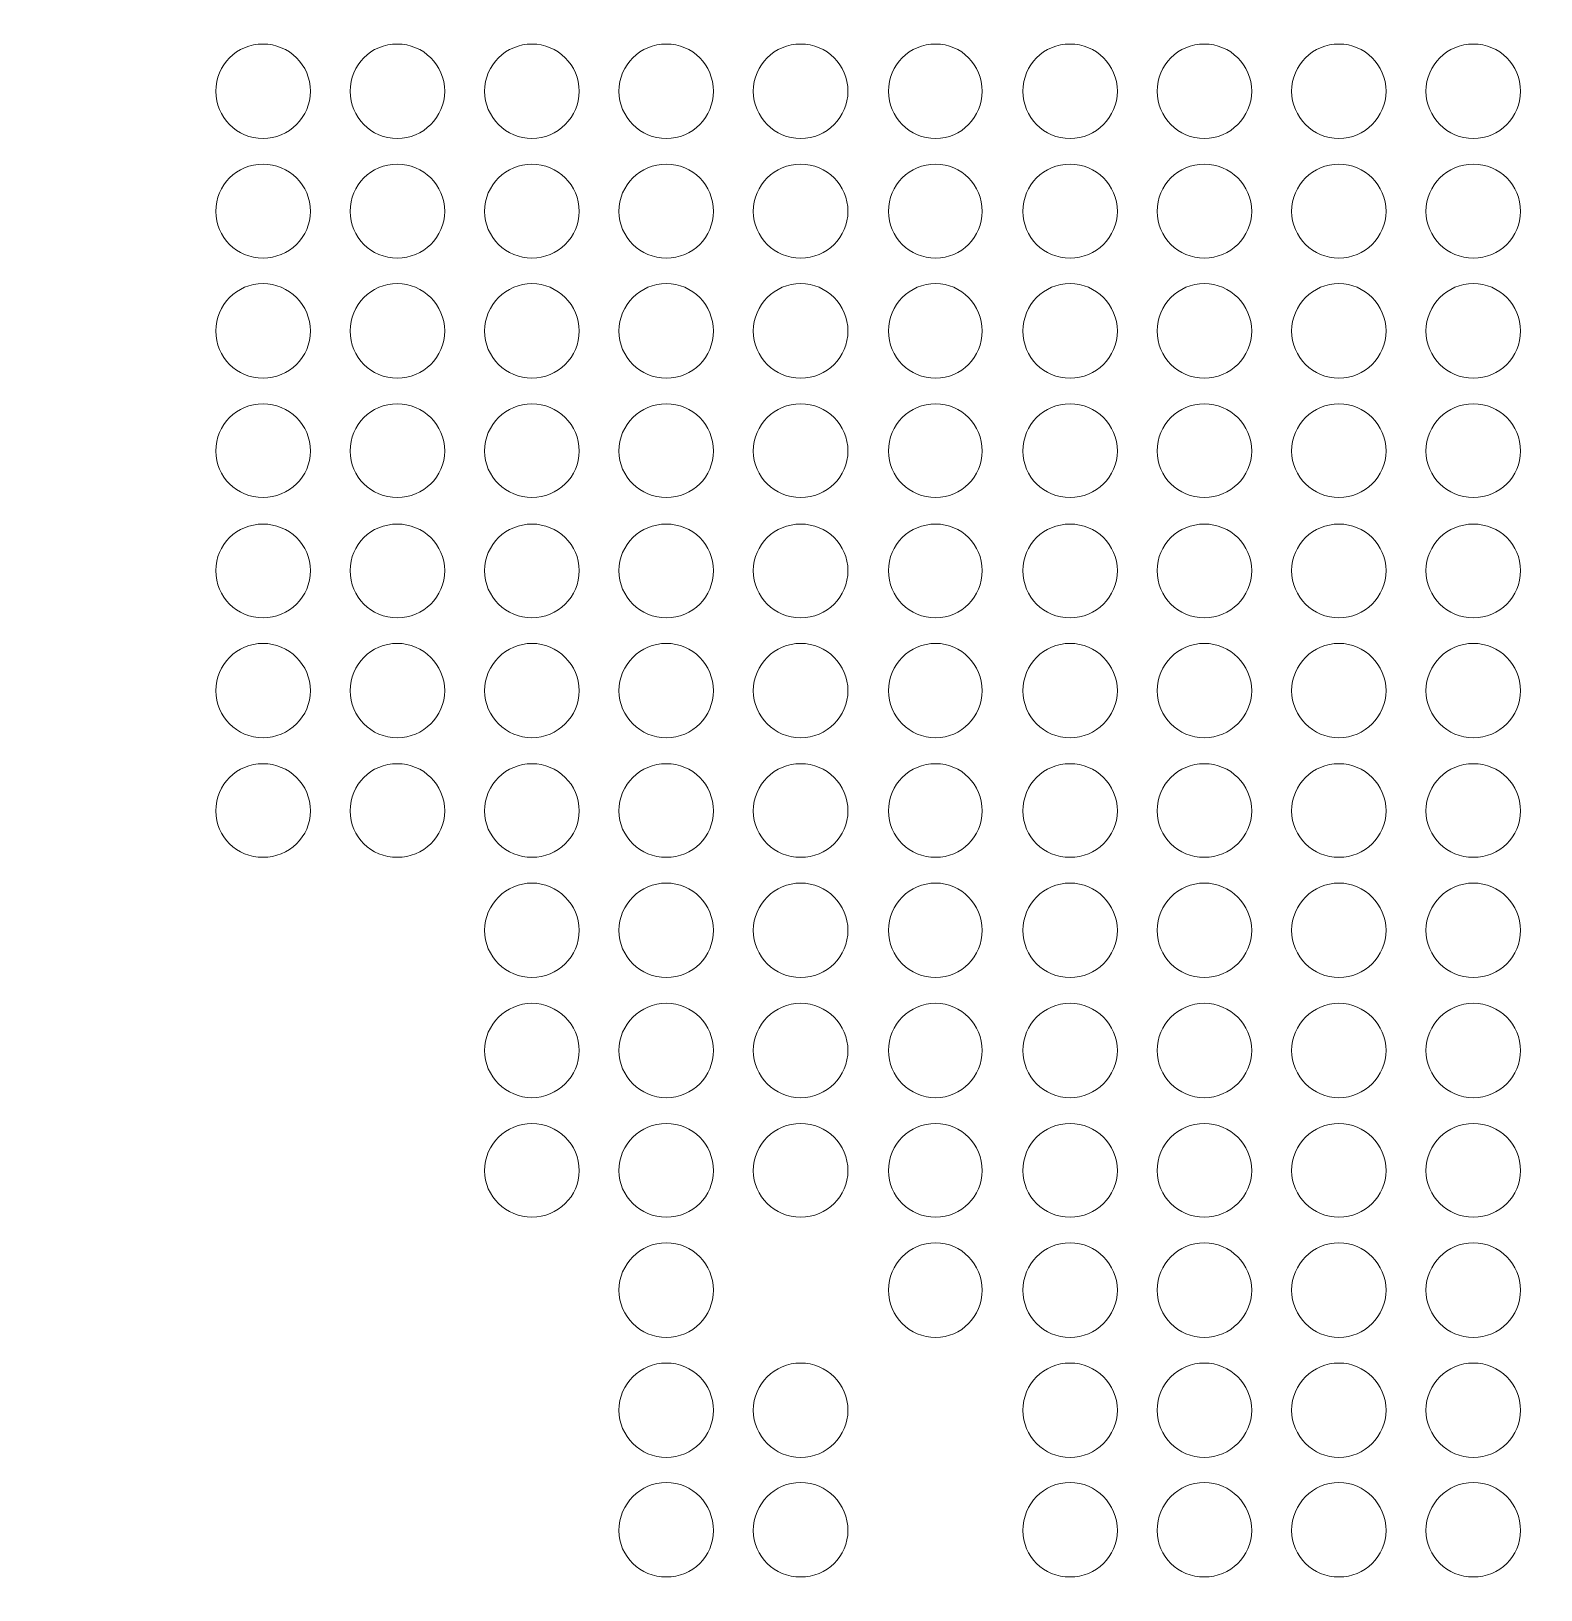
# Model space of a CAD drawing. Header units: inches. Extents: x 243 to 900, y -519 to -86.
# Drawn here: x 300.23 to 328, y -257.25 to -228.56 of the extents above; entities that cross this region are included whole.
import ezdxf

# ---------------------------------------------------------------- set-up
doc = ezdxf.new("R2010")
doc.units = ezdxf.units.IN
doc.header["$MEASUREMENT"] = 0
doc.layers.add('Layer 1', color=7, linetype='Continuous')

# ---------------------------------------------------------------- blocks, each defined once
blk = doc.blocks.new('block 3')
at = {"layer": 'Layer 1', "lineweight": 0}
blk.add_open_spline([(898.138, -484.267), (898.138, -494.991), (889.368, -503.763), (878.645, -503.763), (878.645, -503.763), (266.12, -503.763), (266.12, -503.763), (255.397, -503.763), (246.624, -494.991), (246.624, -484.267), (246.624, -484.267), (246.624, -108.507), (246.624, -108.507), (246.624, -97.783), (255.397, -89.011), (266.12, -89.011), (266.12, -89.011), (878.645, -89.011), (878.645, -89.011), (889.368, -89.011), (898.138, -97.783), (898.138, -108.507), (898.138, -108.507), (898.138, -484.267), (898.138, -484.267)], degree=3, knots=[0, 0, 0, 0, 1, 1, 1, 2, 2, 2, 3, 3, 3, 4, 4, 4, 5, 5, 5, 6, 6, 6, 7, 7, 7, 8, 8, 8, 8], dxfattribs=at)
blk = doc.blocks.new('block 2')
at = {"layer": 'Layer 1'}
blk.add_blockref('block 3', (0, 0), dxfattribs=at)
blk = doc.blocks.new('block 46')
at = {"layer": 'Layer 1', "lineweight": 0}
for points in [[(305.365, -229.67), (305.365, -230.141), (304.966, -230.539), (304.492, -230.539), (304.006, -230.539), (303.625, -230.141), (303.625, -229.67), (303.625, -229.18), (304.006, -228.8), (304.492, -228.8), (304.966, -228.8), (305.365, -229.18), (305.365, -229.67)], [(307.834, -229.67), (307.834, -230.141), (307.438, -230.539), (306.964, -230.539), (306.475, -230.539), (306.095, -230.141), (306.095, -229.67), (306.095, -229.18), (306.475, -228.8), (306.964, -228.8), (307.438, -228.8), (307.834, -229.18), (307.834, -229.67)], [(310.309, -229.67), (310.309, -230.141), (309.91, -230.539), (309.439, -230.539), (308.966, -230.539), (308.567, -230.141), (308.567, -229.67), (308.567, -229.18), (308.966, -228.8), (309.439, -228.8), (309.91, -228.8), (310.309, -229.18), (310.309, -229.67)], [(312.778, -229.67), (312.778, -230.141), (312.397, -230.539), (311.908, -230.539), (311.435, -230.539), (311.039, -230.141), (311.039, -229.67), (311.039, -229.18), (311.435, -228.8), (311.908, -228.8), (312.397, -228.8), (312.778, -229.18), (312.778, -229.67)], [(315.253, -229.67), (315.253, -230.141), (314.869, -230.539), (314.38, -230.539), (313.907, -230.539), (313.511, -230.141), (313.511, -229.67), (313.511, -229.18), (313.907, -228.8), (314.38, -228.8), (314.869, -228.8), (315.253, -229.18), (315.253, -229.67)], [(317.722, -229.67), (317.722, -230.141), (317.339, -230.539), (316.871, -230.539), (316.379, -230.539), (315.998, -230.141), (315.998, -229.67), (315.998, -229.18), (316.379, -228.8), (316.871, -228.8), (317.339, -228.8), (317.722, -229.18), (317.722, -229.67)], [(320.21, -229.67), (320.21, -230.141), (319.814, -230.539), (319.34, -230.539), (318.854, -230.539), (318.473, -230.141), (318.473, -229.67), (318.473, -229.18), (318.854, -228.8), (319.34, -228.8), (319.814, -228.8), (320.21, -229.18), (320.21, -229.67)], [(322.682, -229.67), (322.682, -230.141), (322.283, -230.539), (321.812, -230.539), (321.326, -230.539), (320.943, -230.141), (320.943, -229.67), (320.943, -229.18), (321.326, -228.8), (321.812, -228.8), (322.283, -228.8), (322.682, -229.18), (322.682, -229.67)], [(325.152, -229.67), (325.152, -230.141), (324.758, -230.539), (324.287, -230.539), (323.809, -230.539), (323.415, -230.141), (323.415, -229.67), (323.415, -229.18), (323.809, -228.8), (324.287, -228.8), (324.758, -228.8), (325.152, -229.18), (325.152, -229.67)], [(327.626, -229.67), (327.626, -230.141), (327.245, -230.539), (326.756, -230.539), (326.283, -230.539), (325.886, -230.141), (325.886, -229.67), (325.886, -229.18), (326.283, -228.8), (326.756, -228.8), (327.245, -228.8), (327.626, -229.18), (327.626, -229.67)]]:
    blk.add_open_spline(points, degree=3, knots=[0, 0, 0, 0, 1, 1, 1, 2, 2, 2, 3, 3, 3, 4, 4, 4, 4], dxfattribs=at)
blk = doc.blocks.new('block 47')
at = {"layer": 'Layer 1', "lineweight": 0}
for points in [[(305.365, -231.881), (305.365, -232.354), (304.966, -232.738), (304.492, -232.738), (304.006, -232.738), (303.625, -232.354), (303.625, -231.881), (303.625, -231.394), (304.006, -231.012), (304.492, -231.012), (304.966, -231.012), (305.365, -231.394), (305.365, -231.881)], [(307.834, -231.881), (307.834, -232.354), (307.438, -232.738), (306.964, -232.738), (306.475, -232.738), (306.095, -232.354), (306.095, -231.881), (306.095, -231.394), (306.475, -231.012), (306.964, -231.012), (307.438, -231.012), (307.834, -231.394), (307.834, -231.881)], [(310.309, -231.881), (310.309, -232.354), (309.91, -232.738), (309.439, -232.738), (308.966, -232.738), (308.567, -232.354), (308.567, -231.881), (308.567, -231.394), (308.966, -231.012), (309.439, -231.012), (309.91, -231.012), (310.309, -231.394), (310.309, -231.881)], [(312.778, -231.881), (312.778, -232.354), (312.397, -232.738), (311.908, -232.738), (311.435, -232.738), (311.039, -232.354), (311.039, -231.881), (311.039, -231.394), (311.435, -231.012), (311.908, -231.012), (312.397, -231.012), (312.778, -231.394), (312.778, -231.881)], [(315.253, -231.881), (315.253, -232.354), (314.869, -232.738), (314.38, -232.738), (313.907, -232.738), (313.511, -232.354), (313.511, -231.881), (313.511, -231.394), (313.907, -231.012), (314.38, -231.012), (314.869, -231.012), (315.253, -231.394), (315.253, -231.881)], [(317.722, -231.881), (317.722, -232.354), (317.339, -232.738), (316.871, -232.738), (316.379, -232.738), (315.998, -232.354), (315.998, -231.881), (315.998, -231.394), (316.379, -231.012), (316.871, -231.012), (317.339, -231.012), (317.722, -231.394), (317.722, -231.881)], [(320.21, -231.881), (320.21, -232.354), (319.814, -232.738), (319.34, -232.738), (318.854, -232.738), (318.473, -232.354), (318.473, -231.881), (318.473, -231.394), (318.854, -231.012), (319.34, -231.012), (319.814, -231.012), (320.21, -231.394), (320.21, -231.881)], [(322.682, -231.881), (322.682, -232.354), (322.283, -232.738), (321.812, -232.738), (321.326, -232.738), (320.943, -232.354), (320.943, -231.881), (320.943, -231.394), (321.326, -231.012), (321.812, -231.012), (322.283, -231.012), (322.682, -231.394), (322.682, -231.881)], [(325.152, -231.881), (325.152, -232.354), (324.758, -232.738), (324.287, -232.738), (323.809, -232.738), (323.415, -232.354), (323.415, -231.881), (323.415, -231.394), (323.809, -231.012), (324.287, -231.012), (324.758, -231.012), (325.152, -231.394), (325.152, -231.881)], [(327.626, -231.881), (327.626, -232.354), (327.245, -232.738), (326.756, -232.738), (326.283, -232.738), (325.886, -232.354), (325.886, -231.881), (325.886, -231.394), (326.283, -231.012), (326.756, -231.012), (327.245, -231.012), (327.626, -231.394), (327.626, -231.881)]]:
    blk.add_open_spline(points, degree=3, knots=[0, 0, 0, 0, 1, 1, 1, 2, 2, 2, 3, 3, 3, 4, 4, 4, 4], dxfattribs=at)
blk = doc.blocks.new('block 48')
at = {"layer": 'Layer 1', "lineweight": 0}
for points in [[(305.365, -234.081), (305.365, -234.567), (304.966, -234.949), (304.492, -234.949), (304.006, -234.949), (303.625, -234.567), (303.625, -234.081), (303.625, -233.606), (304.006, -233.208), (304.492, -233.208), (304.966, -233.208), (305.365, -233.606), (305.365, -234.081)], [(307.834, -234.081), (307.834, -234.567), (307.438, -234.949), (306.964, -234.949), (306.475, -234.949), (306.095, -234.567), (306.095, -234.081), (306.095, -233.606), (306.475, -233.208), (306.964, -233.208), (307.438, -233.208), (307.834, -233.606), (307.834, -234.081)], [(310.309, -234.081), (310.309, -234.567), (309.91, -234.949), (309.439, -234.949), (308.966, -234.949), (308.567, -234.567), (308.567, -234.081), (308.567, -233.606), (308.966, -233.208), (309.439, -233.208), (309.91, -233.208), (310.309, -233.606), (310.309, -234.081)], [(312.778, -234.081), (312.778, -234.567), (312.397, -234.949), (311.908, -234.949), (311.435, -234.949), (311.039, -234.567), (311.039, -234.081), (311.039, -233.606), (311.435, -233.208), (311.908, -233.208), (312.397, -233.208), (312.778, -233.606), (312.778, -234.081)], [(315.253, -234.081), (315.253, -234.567), (314.869, -234.949), (314.38, -234.949), (313.907, -234.949), (313.511, -234.567), (313.511, -234.081), (313.511, -233.606), (313.907, -233.208), (314.38, -233.208), (314.869, -233.208), (315.253, -233.606), (315.253, -234.081)], [(317.722, -234.081), (317.722, -234.567), (317.339, -234.949), (316.871, -234.949), (316.379, -234.949), (315.998, -234.567), (315.998, -234.081), (315.998, -233.606), (316.379, -233.208), (316.871, -233.208), (317.339, -233.208), (317.722, -233.606), (317.722, -234.081)], [(320.21, -234.081), (320.21, -234.567), (319.814, -234.949), (319.34, -234.949), (318.854, -234.949), (318.473, -234.567), (318.473, -234.081), (318.473, -233.606), (318.854, -233.208), (319.34, -233.208), (319.814, -233.208), (320.21, -233.606), (320.21, -234.081)], [(322.682, -234.081), (322.682, -234.567), (322.283, -234.949), (321.812, -234.949), (321.326, -234.949), (320.943, -234.567), (320.943, -234.081), (320.943, -233.606), (321.326, -233.208), (321.812, -233.208), (322.283, -233.208), (322.682, -233.606), (322.682, -234.081)], [(325.152, -234.081), (325.152, -234.567), (324.758, -234.949), (324.287, -234.949), (323.809, -234.949), (323.415, -234.567), (323.415, -234.081), (323.415, -233.606), (323.809, -233.208), (324.287, -233.208), (324.758, -233.208), (325.152, -233.606), (325.152, -234.081)], [(327.626, -234.081), (327.626, -234.567), (327.245, -234.949), (326.756, -234.949), (326.283, -234.949), (325.886, -234.567), (325.886, -234.081), (325.886, -233.606), (326.283, -233.208), (326.756, -233.208), (327.245, -233.208), (327.626, -233.606), (327.626, -234.081)]]:
    blk.add_open_spline(points, degree=3, knots=[0, 0, 0, 0, 1, 1, 1, 2, 2, 2, 3, 3, 3, 4, 4, 4, 4], dxfattribs=at)
blk = doc.blocks.new('block 49')
at = {"layer": 'Layer 1', "lineweight": 0}
for points in [[(305.365, -236.293), (305.365, -236.765), (304.966, -237.147), (304.492, -237.147), (304.006, -237.147), (303.625, -236.765), (303.625, -236.293), (303.625, -235.803), (304.006, -235.423), (304.492, -235.423), (304.966, -235.423), (305.365, -235.803), (305.365, -236.293)], [(307.834, -236.293), (307.834, -236.765), (307.438, -237.147), (306.964, -237.147), (306.475, -237.147), (306.095, -236.765), (306.095, -236.293), (306.095, -235.803), (306.475, -235.423), (306.964, -235.423), (307.438, -235.423), (307.834, -235.803), (307.834, -236.293)], [(310.309, -236.293), (310.309, -236.765), (309.91, -237.147), (309.439, -237.147), (308.966, -237.147), (308.567, -236.765), (308.567, -236.293), (308.567, -235.803), (308.966, -235.423), (309.439, -235.423), (309.91, -235.423), (310.309, -235.803), (310.309, -236.293)], [(312.778, -236.293), (312.778, -236.765), (312.397, -237.147), (311.908, -237.147), (311.435, -237.147), (311.039, -236.765), (311.039, -236.293), (311.039, -235.803), (311.435, -235.423), (311.908, -235.423), (312.397, -235.423), (312.778, -235.803), (312.778, -236.293)], [(315.253, -236.293), (315.253, -236.765), (314.869, -237.147), (314.38, -237.147), (313.907, -237.147), (313.511, -236.765), (313.511, -236.293), (313.511, -235.803), (313.907, -235.423), (314.38, -235.423), (314.869, -235.423), (315.253, -235.803), (315.253, -236.293)], [(317.722, -236.293), (317.722, -236.765), (317.339, -237.147), (316.871, -237.147), (316.379, -237.147), (315.998, -236.765), (315.998, -236.293), (315.998, -235.803), (316.379, -235.423), (316.871, -235.423), (317.339, -235.423), (317.722, -235.803), (317.722, -236.293)], [(320.21, -236.293), (320.21, -236.765), (319.814, -237.147), (319.34, -237.147), (318.854, -237.147), (318.473, -236.765), (318.473, -236.293), (318.473, -235.803), (318.854, -235.423), (319.34, -235.423), (319.814, -235.423), (320.21, -235.803), (320.21, -236.293)], [(322.682, -236.293), (322.682, -236.765), (322.283, -237.147), (321.812, -237.147), (321.326, -237.147), (320.943, -236.765), (320.943, -236.293), (320.943, -235.803), (321.326, -235.423), (321.812, -235.423), (322.283, -235.423), (322.682, -235.803), (322.682, -236.293)], [(325.152, -236.293), (325.152, -236.765), (324.758, -237.147), (324.287, -237.147), (323.809, -237.147), (323.415, -236.765), (323.415, -236.293), (323.415, -235.803), (323.809, -235.423), (324.287, -235.423), (324.758, -235.423), (325.152, -235.803), (325.152, -236.293)], [(327.626, -236.293), (327.626, -236.765), (327.245, -237.147), (326.756, -237.147), (326.283, -237.147), (325.886, -236.765), (325.886, -236.293), (325.886, -235.803), (326.283, -235.423), (326.756, -235.423), (327.245, -235.423), (327.626, -235.803), (327.626, -236.293)]]:
    blk.add_open_spline(points, degree=3, knots=[0, 0, 0, 0, 1, 1, 1, 2, 2, 2, 3, 3, 3, 4, 4, 4, 4], dxfattribs=at)
blk = doc.blocks.new('block 50')
at = {"layer": 'Layer 1', "lineweight": 0}
for points in [[(305.365, -238.489), (305.365, -238.977), (304.966, -239.36), (304.492, -239.36), (304.006, -239.36), (303.625, -238.977), (303.625, -238.489), (303.625, -238.017), (304.006, -237.635), (304.492, -237.635), (304.966, -237.635), (305.365, -238.017), (305.365, -238.489)], [(307.834, -238.489), (307.834, -238.977), (307.438, -239.36), (306.964, -239.36), (306.475, -239.36), (306.095, -238.977), (306.095, -238.489), (306.095, -238.017), (306.475, -237.635), (306.964, -237.635), (307.438, -237.635), (307.834, -238.017), (307.834, -238.489)], [(310.309, -238.489), (310.309, -238.977), (309.91, -239.36), (309.439, -239.36), (308.966, -239.36), (308.567, -238.977), (308.567, -238.489), (308.567, -238.017), (308.966, -237.635), (309.439, -237.635), (309.91, -237.635), (310.309, -238.017), (310.309, -238.489)], [(312.778, -238.489), (312.778, -238.977), (312.397, -239.36), (311.908, -239.36), (311.435, -239.36), (311.039, -238.977), (311.039, -238.489), (311.039, -238.017), (311.435, -237.635), (311.908, -237.635), (312.397, -237.635), (312.778, -238.017), (312.778, -238.489)], [(315.253, -238.489), (315.253, -238.977), (314.869, -239.36), (314.38, -239.36), (313.907, -239.36), (313.511, -238.977), (313.511, -238.489), (313.511, -238.017), (313.907, -237.635), (314.38, -237.635), (314.869, -237.635), (315.253, -238.017), (315.253, -238.489)], [(317.722, -238.489), (317.722, -238.977), (317.339, -239.36), (316.871, -239.36), (316.379, -239.36), (315.998, -238.977), (315.998, -238.489), (315.998, -238.017), (316.379, -237.635), (316.871, -237.635), (317.339, -237.635), (317.722, -238.017), (317.722, -238.489)], [(320.21, -238.489), (320.21, -238.977), (319.814, -239.36), (319.34, -239.36), (318.854, -239.36), (318.473, -238.977), (318.473, -238.489), (318.473, -238.017), (318.854, -237.635), (319.34, -237.635), (319.814, -237.635), (320.21, -238.017), (320.21, -238.489)], [(322.682, -238.489), (322.682, -238.977), (322.283, -239.36), (321.812, -239.36), (321.326, -239.36), (320.943, -238.977), (320.943, -238.489), (320.943, -238.017), (321.326, -237.635), (321.812, -237.635), (322.283, -237.635), (322.682, -238.017), (322.682, -238.489)], [(325.152, -238.489), (325.152, -238.977), (324.758, -239.36), (324.287, -239.36), (323.809, -239.36), (323.415, -238.977), (323.415, -238.489), (323.415, -238.017), (323.809, -237.635), (324.287, -237.635), (324.758, -237.635), (325.152, -238.017), (325.152, -238.489)], [(327.626, -238.489), (327.626, -238.977), (327.245, -239.36), (326.756, -239.36), (326.283, -239.36), (325.886, -238.977), (325.886, -238.489), (325.886, -238.017), (326.283, -237.635), (326.756, -237.635), (327.245, -237.635), (327.626, -238.017), (327.626, -238.489)]]:
    blk.add_open_spline(points, degree=3, knots=[0, 0, 0, 0, 1, 1, 1, 2, 2, 2, 3, 3, 3, 4, 4, 4, 4], dxfattribs=at)
blk = doc.blocks.new('block 51')
at = {"layer": 'Layer 1', "lineweight": 0}
for points in [[(305.365, -240.703), (305.365, -241.174), (304.966, -241.569), (304.492, -241.569), (304.006, -241.569), (303.625, -241.174), (303.625, -240.703), (303.625, -240.228), (304.006, -239.831), (304.492, -239.831), (304.966, -239.831), (305.365, -240.228), (305.365, -240.703)], [(307.834, -240.703), (307.834, -241.174), (307.438, -241.569), (306.964, -241.569), (306.475, -241.569), (306.095, -241.174), (306.095, -240.703), (306.095, -240.228), (306.475, -239.831), (306.964, -239.831), (307.438, -239.831), (307.834, -240.228), (307.834, -240.703)], [(310.309, -240.703), (310.309, -241.174), (309.91, -241.569), (309.439, -241.569), (308.966, -241.569), (308.567, -241.174), (308.567, -240.703), (308.567, -240.228), (308.966, -239.831), (309.439, -239.831), (309.91, -239.831), (310.309, -240.228), (310.309, -240.703)], [(312.778, -240.703), (312.778, -241.174), (312.397, -241.569), (311.908, -241.569), (311.435, -241.569), (311.039, -241.174), (311.039, -240.703), (311.039, -240.228), (311.435, -239.831), (311.908, -239.831), (312.397, -239.831), (312.778, -240.228), (312.778, -240.703)], [(315.253, -240.703), (315.253, -241.174), (314.869, -241.569), (314.38, -241.569), (313.907, -241.569), (313.511, -241.174), (313.511, -240.703), (313.511, -240.228), (313.907, -239.831), (314.38, -239.831), (314.869, -239.831), (315.253, -240.228), (315.253, -240.703)], [(317.722, -240.703), (317.722, -241.174), (317.339, -241.569), (316.871, -241.569), (316.379, -241.569), (315.998, -241.174), (315.998, -240.703), (315.998, -240.228), (316.379, -239.831), (316.871, -239.831), (317.339, -239.831), (317.722, -240.228), (317.722, -240.703)], [(320.21, -240.703), (320.21, -241.174), (319.814, -241.569), (319.34, -241.569), (318.854, -241.569), (318.473, -241.174), (318.473, -240.703), (318.473, -240.228), (318.854, -239.831), (319.34, -239.831), (319.814, -239.831), (320.21, -240.228), (320.21, -240.703)], [(322.682, -240.703), (322.682, -241.174), (322.283, -241.569), (321.812, -241.569), (321.326, -241.569), (320.943, -241.174), (320.943, -240.703), (320.943, -240.228), (321.326, -239.831), (321.812, -239.831), (322.283, -239.831), (322.682, -240.228), (322.682, -240.703)], [(325.152, -240.703), (325.152, -241.174), (324.758, -241.569), (324.287, -241.569), (323.809, -241.569), (323.415, -241.174), (323.415, -240.703), (323.415, -240.228), (323.809, -239.831), (324.287, -239.831), (324.758, -239.831), (325.152, -240.228), (325.152, -240.703)], [(327.626, -240.703), (327.626, -241.174), (327.245, -241.569), (326.756, -241.569), (326.283, -241.569), (325.886, -241.174), (325.886, -240.703), (325.886, -240.228), (326.283, -239.831), (326.756, -239.831), (327.245, -239.831), (327.626, -240.228), (327.626, -240.703)]]:
    blk.add_open_spline(points, degree=3, knots=[0, 0, 0, 0, 1, 1, 1, 2, 2, 2, 3, 3, 3, 4, 4, 4, 4], dxfattribs=at)
blk = doc.blocks.new('block 52')
at = {"layer": 'Layer 1', "lineweight": 0}
for points in [[(305.365, -242.916), (305.365, -243.388), (304.966, -243.769), (304.492, -243.769), (304.006, -243.769), (303.625, -243.388), (303.625, -242.916), (303.625, -242.426), (304.006, -242.046), (304.492, -242.046), (304.966, -242.046), (305.365, -242.426), (305.365, -242.916)], [(307.834, -242.916), (307.834, -243.388), (307.438, -243.769), (306.964, -243.769), (306.475, -243.769), (306.095, -243.388), (306.095, -242.916), (306.095, -242.426), (306.475, -242.046), (306.964, -242.046), (307.438, -242.046), (307.834, -242.426), (307.834, -242.916)], [(310.309, -242.916), (310.309, -243.388), (309.91, -243.769), (309.439, -243.769), (308.966, -243.769), (308.567, -243.388), (308.567, -242.916), (308.567, -242.426), (308.966, -242.046), (309.439, -242.046), (309.91, -242.046), (310.309, -242.426), (310.309, -242.916)], [(312.778, -242.916), (312.778, -243.388), (312.397, -243.769), (311.908, -243.769), (311.435, -243.769), (311.039, -243.388), (311.039, -242.916), (311.039, -242.426), (311.435, -242.046), (311.908, -242.046), (312.397, -242.046), (312.778, -242.426), (312.778, -242.916)], [(315.253, -242.916), (315.253, -243.388), (314.869, -243.769), (314.38, -243.769), (313.907, -243.769), (313.511, -243.388), (313.511, -242.916), (313.511, -242.426), (313.907, -242.046), (314.38, -242.046), (314.869, -242.046), (315.253, -242.426), (315.253, -242.916)], [(317.722, -242.916), (317.722, -243.388), (317.339, -243.769), (316.871, -243.769), (316.379, -243.769), (315.998, -243.388), (315.998, -242.916), (315.998, -242.426), (316.379, -242.046), (316.871, -242.046), (317.339, -242.046), (317.722, -242.426), (317.722, -242.916)], [(320.21, -242.916), (320.21, -243.388), (319.814, -243.769), (319.34, -243.769), (318.854, -243.769), (318.473, -243.388), (318.473, -242.916), (318.473, -242.426), (318.854, -242.046), (319.34, -242.046), (319.814, -242.046), (320.21, -242.426), (320.21, -242.916)], [(322.682, -242.916), (322.682, -243.388), (322.283, -243.769), (321.812, -243.769), (321.326, -243.769), (320.943, -243.388), (320.943, -242.916), (320.943, -242.426), (321.326, -242.046), (321.812, -242.046), (322.283, -242.046), (322.682, -242.426), (322.682, -242.916)], [(325.152, -242.916), (325.152, -243.388), (324.758, -243.769), (324.287, -243.769), (323.809, -243.769), (323.415, -243.388), (323.415, -242.916), (323.415, -242.426), (323.809, -242.046), (324.287, -242.046), (324.758, -242.046), (325.152, -242.426), (325.152, -242.916)], [(327.626, -242.916), (327.626, -243.388), (327.245, -243.769), (326.756, -243.769), (326.283, -243.769), (325.886, -243.388), (325.886, -242.916), (325.886, -242.426), (326.283, -242.046), (326.756, -242.046), (327.245, -242.046), (327.626, -242.426), (327.626, -242.916)]]:
    blk.add_open_spline(points, degree=3, knots=[0, 0, 0, 0, 1, 1, 1, 2, 2, 2, 3, 3, 3, 4, 4, 4, 4], dxfattribs=at)
blk = doc.blocks.new('block 53')
at = {"layer": 'Layer 1', "lineweight": 0}
for points in [[(310.309, -245.111), (310.309, -245.6), (309.91, -245.982), (309.439, -245.982), (308.966, -245.982), (308.567, -245.6), (308.567, -245.111), (308.567, -244.64), (308.966, -244.242), (309.439, -244.242), (309.91, -244.242), (310.309, -244.64), (310.309, -245.111)], [(312.778, -245.111), (312.778, -245.6), (312.397, -245.982), (311.908, -245.982), (311.435, -245.982), (311.039, -245.6), (311.039, -245.111), (311.039, -244.64), (311.435, -244.242), (311.908, -244.242), (312.397, -244.242), (312.778, -244.64), (312.778, -245.111)], [(315.253, -245.111), (315.253, -245.6), (314.869, -245.982), (314.38, -245.982), (313.907, -245.982), (313.511, -245.6), (313.511, -245.111), (313.511, -244.64), (313.907, -244.242), (314.38, -244.242), (314.869, -244.242), (315.253, -244.64), (315.253, -245.111)], [(317.722, -245.111), (317.722, -245.6), (317.339, -245.982), (316.871, -245.982), (316.379, -245.982), (315.998, -245.6), (315.998, -245.111), (315.998, -244.64), (316.379, -244.242), (316.871, -244.242), (317.339, -244.242), (317.722, -244.64), (317.722, -245.111)], [(320.21, -245.111), (320.21, -245.6), (319.814, -245.982), (319.34, -245.982), (318.854, -245.982), (318.473, -245.6), (318.473, -245.111), (318.473, -244.64), (318.854, -244.242), (319.34, -244.242), (319.814, -244.242), (320.21, -244.64), (320.21, -245.111)], [(322.682, -245.111), (322.682, -245.6), (322.283, -245.982), (321.812, -245.982), (321.326, -245.982), (320.943, -245.6), (320.943, -245.111), (320.943, -244.64), (321.326, -244.242), (321.812, -244.242), (322.283, -244.242), (322.682, -244.64), (322.682, -245.111)], [(325.152, -245.111), (325.152, -245.6), (324.758, -245.982), (324.287, -245.982), (323.809, -245.982), (323.415, -245.6), (323.415, -245.111), (323.415, -244.64), (323.809, -244.242), (324.287, -244.242), (324.758, -244.242), (325.152, -244.64), (325.152, -245.111)], [(327.626, -245.111), (327.626, -245.6), (327.245, -245.982), (326.756, -245.982), (326.283, -245.982), (325.886, -245.6), (325.886, -245.111), (325.886, -244.64), (326.283, -244.242), (326.756, -244.242), (327.245, -244.242), (327.626, -244.64), (327.626, -245.111)]]:
    blk.add_open_spline(points, degree=3, knots=[0, 0, 0, 0, 1, 1, 1, 2, 2, 2, 3, 3, 3, 4, 4, 4, 4], dxfattribs=at)
blk = doc.blocks.new('block 54')
at = {"layer": 'Layer 1', "lineweight": 0}
for points in [[(310.309, -247.325), (310.309, -247.797), (309.91, -248.193), (309.439, -248.193), (308.966, -248.193), (308.567, -247.797), (308.567, -247.325), (308.567, -246.852), (308.966, -246.455), (309.439, -246.455), (309.91, -246.455), (310.309, -246.852), (310.309, -247.325)], [(312.778, -247.325), (312.778, -247.797), (312.397, -248.193), (311.908, -248.193), (311.435, -248.193), (311.039, -247.797), (311.039, -247.325), (311.039, -246.852), (311.435, -246.455), (311.908, -246.455), (312.397, -246.455), (312.778, -246.852), (312.778, -247.325)], [(315.253, -247.325), (315.253, -247.797), (314.869, -248.193), (314.38, -248.193), (313.907, -248.193), (313.511, -247.797), (313.511, -247.325), (313.511, -246.852), (313.907, -246.455), (314.38, -246.455), (314.869, -246.455), (315.253, -246.852), (315.253, -247.325)], [(317.722, -247.325), (317.722, -247.797), (317.339, -248.193), (316.871, -248.193), (316.379, -248.193), (315.998, -247.797), (315.998, -247.325), (315.998, -246.852), (316.379, -246.455), (316.871, -246.455), (317.339, -246.455), (317.722, -246.852), (317.722, -247.325)], [(320.21, -247.325), (320.21, -247.797), (319.814, -248.193), (319.34, -248.193), (318.854, -248.193), (318.473, -247.797), (318.473, -247.325), (318.473, -246.852), (318.854, -246.455), (319.34, -246.455), (319.814, -246.455), (320.21, -246.852), (320.21, -247.325)], [(322.682, -247.325), (322.682, -247.797), (322.283, -248.193), (321.812, -248.193), (321.326, -248.193), (320.943, -247.797), (320.943, -247.325), (320.943, -246.852), (321.326, -246.455), (321.812, -246.455), (322.283, -246.455), (322.682, -246.852), (322.682, -247.325)], [(325.152, -247.325), (325.152, -247.797), (324.758, -248.193), (324.287, -248.193), (323.809, -248.193), (323.415, -247.797), (323.415, -247.325), (323.415, -246.852), (323.809, -246.455), (324.287, -246.455), (324.758, -246.455), (325.152, -246.852), (325.152, -247.325)], [(327.626, -247.325), (327.626, -247.797), (327.245, -248.193), (326.756, -248.193), (326.283, -248.193), (325.886, -247.797), (325.886, -247.325), (325.886, -246.852), (326.283, -246.455), (326.756, -246.455), (327.245, -246.455), (327.626, -246.852), (327.626, -247.325)]]:
    blk.add_open_spline(points, degree=3, knots=[0, 0, 0, 0, 1, 1, 1, 2, 2, 2, 3, 3, 3, 4, 4, 4, 4], dxfattribs=at)
blk = doc.blocks.new('block 55')
at = {"layer": 'Layer 1', "lineweight": 0}
for points in [[(310.309, -249.538), (310.309, -250.011), (309.91, -250.392), (309.439, -250.392), (308.966, -250.392), (308.567, -250.011), (308.567, -249.538), (308.567, -249.047), (308.966, -248.669), (309.439, -248.669), (309.91, -248.669), (310.309, -249.047), (310.309, -249.538)], [(312.778, -249.538), (312.778, -250.011), (312.397, -250.392), (311.908, -250.392), (311.435, -250.392), (311.039, -250.011), (311.039, -249.538), (311.039, -249.047), (311.435, -248.669), (311.908, -248.669), (312.397, -248.669), (312.778, -249.047), (312.778, -249.538)], [(315.253, -249.538), (315.253, -250.011), (314.869, -250.392), (314.38, -250.392), (313.907, -250.392), (313.511, -250.011), (313.511, -249.538), (313.511, -249.047), (313.907, -248.669), (314.38, -248.669), (314.869, -248.669), (315.253, -249.047), (315.253, -249.538)], [(317.722, -249.538), (317.722, -250.011), (317.339, -250.392), (316.871, -250.392), (316.379, -250.392), (315.998, -250.011), (315.998, -249.538), (315.998, -249.047), (316.379, -248.669), (316.871, -248.669), (317.339, -248.669), (317.722, -249.047), (317.722, -249.538)], [(320.21, -249.538), (320.21, -250.011), (319.814, -250.392), (319.34, -250.392), (318.854, -250.392), (318.473, -250.011), (318.473, -249.538), (318.473, -249.047), (318.854, -248.669), (319.34, -248.669), (319.814, -248.669), (320.21, -249.047), (320.21, -249.538)], [(322.682, -249.538), (322.682, -250.011), (322.283, -250.392), (321.812, -250.392), (321.326, -250.392), (320.943, -250.011), (320.943, -249.538), (320.943, -249.047), (321.326, -248.669), (321.812, -248.669), (322.283, -248.669), (322.682, -249.047), (322.682, -249.538)], [(325.152, -249.538), (325.152, -250.011), (324.758, -250.392), (324.287, -250.392), (323.809, -250.392), (323.415, -250.011), (323.415, -249.538), (323.415, -249.047), (323.809, -248.669), (324.287, -248.669), (324.758, -248.669), (325.152, -249.047), (325.152, -249.538)], [(327.626, -249.538), (327.626, -250.011), (327.245, -250.392), (326.756, -250.392), (326.283, -250.392), (325.886, -250.011), (325.886, -249.538), (325.886, -249.047), (326.283, -248.669), (326.756, -248.669), (327.245, -248.669), (327.626, -249.047), (327.626, -249.538)]]:
    blk.add_open_spline(points, degree=3, knots=[0, 0, 0, 0, 1, 1, 1, 2, 2, 2, 3, 3, 3, 4, 4, 4, 4], dxfattribs=at)
blk = doc.blocks.new('block 56')
at = {"layer": 'Layer 1', "lineweight": 0}
for points in [[(312.778, -251.734), (312.778, -252.221), (312.397, -252.604), (311.908, -252.604), (311.435, -252.604), (311.039, -252.221), (311.039, -251.734), (311.039, -251.261), (311.435, -250.864), (311.908, -250.864), (312.397, -250.864), (312.778, -251.261), (312.778, -251.734)], [(317.722, -251.734), (317.722, -252.221), (317.339, -252.604), (316.871, -252.604), (316.379, -252.604), (315.998, -252.221), (315.998, -251.734), (315.998, -251.261), (316.379, -250.864), (316.871, -250.864), (317.339, -250.864), (317.722, -251.261), (317.722, -251.734)], [(320.21, -251.734), (320.21, -252.221), (319.814, -252.604), (319.34, -252.604), (318.854, -252.604), (318.473, -252.221), (318.473, -251.734), (318.473, -251.261), (318.854, -250.864), (319.34, -250.864), (319.814, -250.864), (320.21, -251.261), (320.21, -251.734)], [(322.682, -251.734), (322.682, -252.221), (322.283, -252.604), (321.812, -252.604), (321.326, -252.604), (320.943, -252.221), (320.943, -251.734), (320.943, -251.261), (321.326, -250.864), (321.812, -250.864), (322.283, -250.864), (322.682, -251.261), (322.682, -251.734)], [(325.152, -251.734), (325.152, -252.221), (324.758, -252.604), (324.287, -252.604), (323.809, -252.604), (323.415, -252.221), (323.415, -251.734), (323.415, -251.261), (323.809, -250.864), (324.287, -250.864), (324.758, -250.864), (325.152, -251.261), (325.152, -251.734)], [(327.626, -251.734), (327.626, -252.221), (327.245, -252.604), (326.756, -252.604), (326.283, -252.604), (325.886, -252.221), (325.886, -251.734), (325.886, -251.261), (326.283, -250.864), (326.756, -250.864), (327.245, -250.864), (327.626, -251.261), (327.626, -251.734)]]:
    blk.add_open_spline(points, degree=3, knots=[0, 0, 0, 0, 1, 1, 1, 2, 2, 2, 3, 3, 3, 4, 4, 4, 4], dxfattribs=at)
blk = doc.blocks.new('block 57')
at = {"layer": 'Layer 1', "lineweight": 0}
for points in [[(312.778, -253.946), (312.778, -254.42), (312.397, -254.815), (311.908, -254.815), (311.435, -254.815), (311.039, -254.42), (311.039, -253.946), (311.039, -253.46), (311.435, -253.077), (311.908, -253.077), (312.397, -253.077), (312.778, -253.46), (312.778, -253.946)], [(315.253, -253.946), (315.253, -254.42), (314.869, -254.815), (314.38, -254.815), (313.907, -254.815), (313.511, -254.42), (313.511, -253.946), (313.511, -253.46), (313.907, -253.077), (314.38, -253.077), (314.869, -253.077), (315.253, -253.46), (315.253, -253.946)], [(320.21, -253.946), (320.21, -254.42), (319.814, -254.815), (319.34, -254.815), (318.854, -254.815), (318.473, -254.42), (318.473, -253.946), (318.473, -253.46), (318.854, -253.077), (319.34, -253.077), (319.814, -253.077), (320.21, -253.46), (320.21, -253.946)], [(322.682, -253.946), (322.682, -254.42), (322.283, -254.815), (321.812, -254.815), (321.326, -254.815), (320.943, -254.42), (320.943, -253.946), (320.943, -253.46), (321.326, -253.077), (321.812, -253.077), (322.283, -253.077), (322.682, -253.46), (322.682, -253.946)], [(325.152, -253.946), (325.152, -254.42), (324.758, -254.815), (324.287, -254.815), (323.809, -254.815), (323.415, -254.42), (323.415, -253.946), (323.415, -253.46), (323.809, -253.077), (324.287, -253.077), (324.758, -253.077), (325.152, -253.46), (325.152, -253.946)], [(327.626, -253.946), (327.626, -254.42), (327.245, -254.815), (326.756, -254.815), (326.283, -254.815), (325.886, -254.42), (325.886, -253.946), (325.886, -253.46), (326.283, -253.077), (326.756, -253.077), (327.245, -253.077), (327.626, -253.46), (327.626, -253.946)]]:
    blk.add_open_spline(points, degree=3, knots=[0, 0, 0, 0, 1, 1, 1, 2, 2, 2, 3, 3, 3, 4, 4, 4, 4], dxfattribs=at)
blk = doc.blocks.new('block 58')
at = {"layer": 'Layer 1', "lineweight": 0}
for points in [[(312.778, -256.161), (312.778, -256.634), (312.397, -257.015), (311.908, -257.015), (311.435, -257.015), (311.039, -256.634), (311.039, -256.161), (311.039, -255.672), (311.435, -255.275), (311.908, -255.275), (312.397, -255.275), (312.778, -255.672), (312.778, -256.161)], [(315.253, -256.161), (315.253, -256.634), (314.869, -257.015), (314.38, -257.015), (313.907, -257.015), (313.511, -256.634), (313.511, -256.161), (313.511, -255.672), (313.907, -255.275), (314.38, -255.275), (314.869, -255.275), (315.253, -255.672), (315.253, -256.161)], [(320.21, -256.161), (320.21, -256.634), (319.814, -257.015), (319.34, -257.015), (318.854, -257.015), (318.473, -256.634), (318.473, -256.161), (318.473, -255.672), (318.854, -255.275), (319.34, -255.275), (319.814, -255.275), (320.21, -255.672), (320.21, -256.161)], [(322.682, -256.161), (322.682, -256.634), (322.283, -257.015), (321.812, -257.015), (321.326, -257.015), (320.943, -256.634), (320.943, -256.161), (320.943, -255.672), (321.326, -255.275), (321.812, -255.275), (322.283, -255.275), (322.682, -255.672), (322.682, -256.161)], [(325.152, -256.161), (325.152, -256.634), (324.758, -257.015), (324.287, -257.015), (323.809, -257.015), (323.415, -256.634), (323.415, -256.161), (323.415, -255.672), (323.809, -255.275), (324.287, -255.275), (324.758, -255.275), (325.152, -255.672), (325.152, -256.161)], [(327.626, -256.161), (327.626, -256.634), (327.245, -257.015), (326.756, -257.015), (326.283, -257.015), (325.886, -256.634), (325.886, -256.161), (325.886, -255.672), (326.283, -255.275), (326.756, -255.275), (327.245, -255.275), (327.626, -255.672), (327.626, -256.161)]]:
    blk.add_open_spline(points, degree=3, knots=[0, 0, 0, 0, 1, 1, 1, 2, 2, 2, 3, 3, 3, 4, 4, 4, 4], dxfattribs=at)
blk = doc.blocks.new('block 5')
at = {"layer": 'Layer 1'}
for name in ['block 46', 'block 47', 'block 48', 'block 49', 'block 50', 'block 51', 'block 52', 'block 53', 'block 54', 'block 55', 'block 56', 'block 57', 'block 58']:
    blk.add_blockref(name, (0, 0), dxfattribs=at)
blk = doc.blocks.new('block 4')
at = {"layer": 'Layer 1'}
blk.add_blockref('block 5', (0, 0), dxfattribs=at)

msp = doc.modelspace()

# ---------------------------------------------------------------- linework, layer by layer
at = {"layer": 'Layer 1', "lineweight": 0}
msp.add_open_spline([(771.889, -89.011), (771.889, -89.011), (266.12, -89.011), (266.12, -89.011), (255.397, -89.011), (246.624, -97.783), (246.624, -108.507), (246.624, -108.507), (246.624, -499.044), (246.624, -499.044), (246.624, -509.767), (255.397, -518.54), (266.12, -518.54), (266.12, -518.54), (371.556, -518.54), (371.556, -518.54), (400.967, -304.591), (562.913, -132.915), (771.889, -89.011)], degree=3, knots=[0, 0, 0, 0, 1, 1, 1, 2, 2, 2, 3, 3, 3, 4, 4, 4, 5, 5, 5, 6, 6, 6, 6], dxfattribs=at)

# ---------------------------------------------------------------- block references
at = {"layer": 'Layer 1'}
for name in ['block 2', 'block 4']:
    msp.add_blockref(name, (0, 0), dxfattribs=at)

doc.saveas('drawing.dxf')
